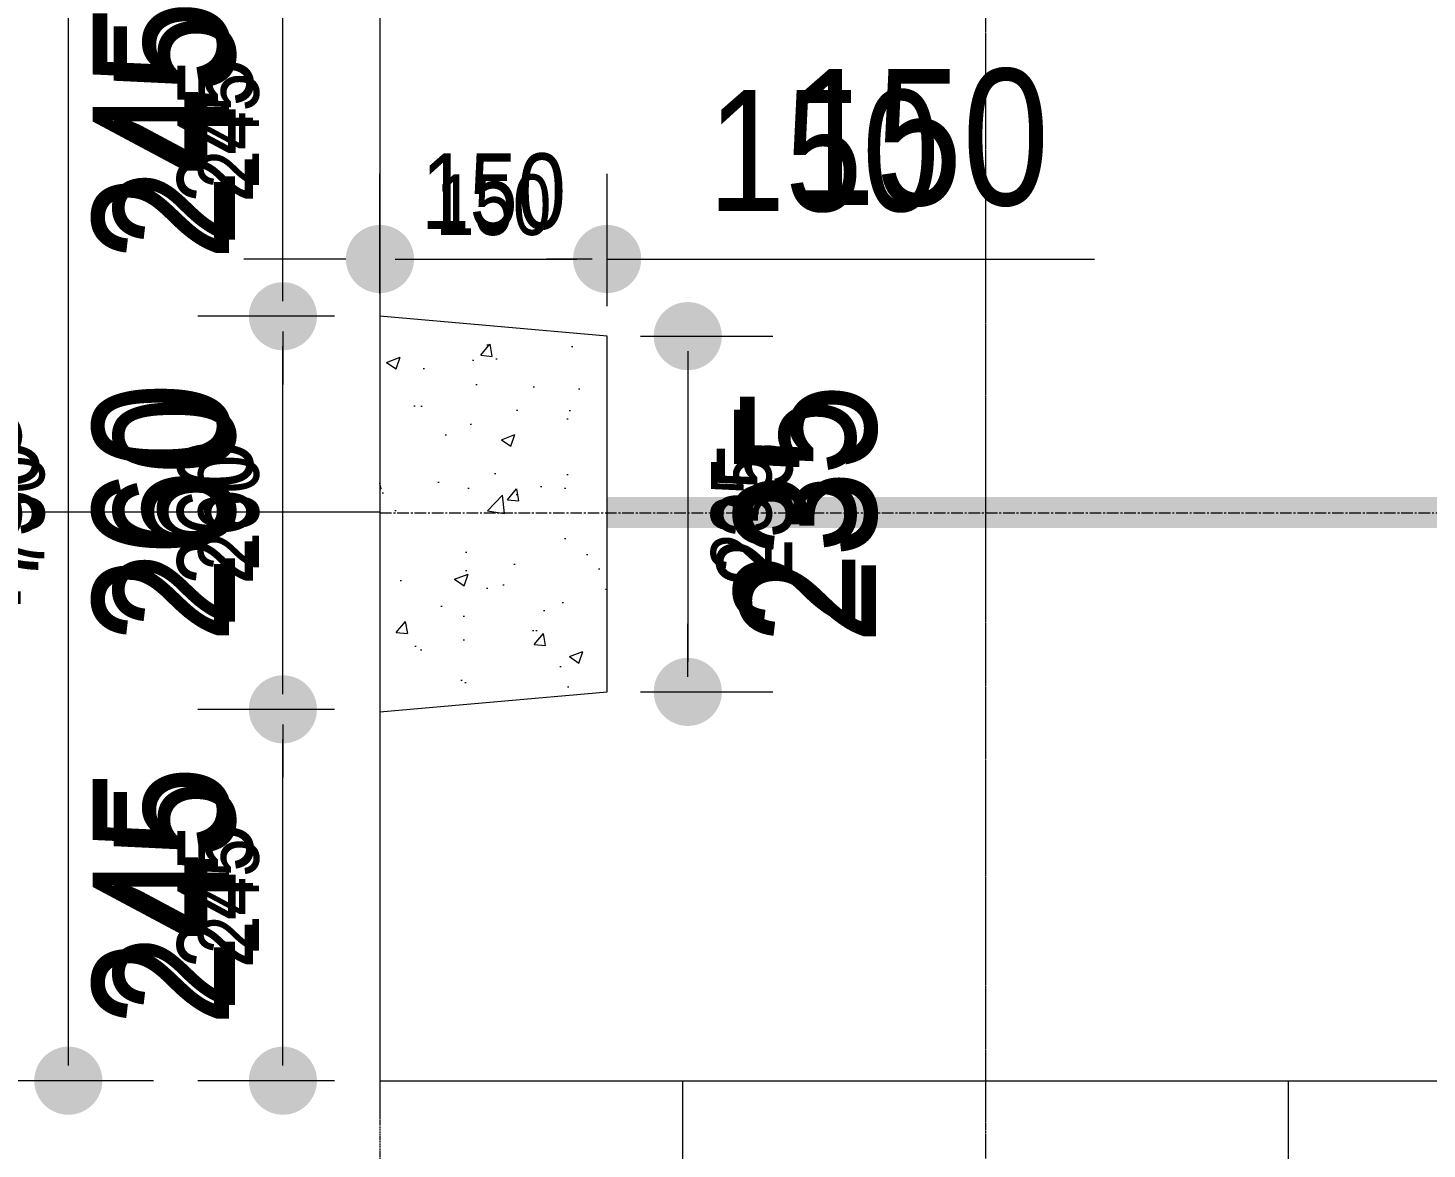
# Model space of a CAD drawing. Header units: millimetres. Extents: x -899 to 143471, y -7850 to 3872.
# Drawn here: x 41975 to 42898, y -5596 to -4855 of the extents above; entities that cross this region are included whole.
import ezdxf

# ---------------------------------------------------------------- set-up
doc = ezdxf.new("R2010")
doc.units = ezdxf.units.MM
doc.header["$PDMODE"] = 3
for name, pattern in [('CENTER', [2, 1.25, -0.25, 0.25, -0.25]), ('CENTER2', [28.575, 19.05, -3.175, 3.175, -3.175]), ('DASHED2', [0.375, 0.25, -0.125])]:
    doc.linetypes.add(name, pattern=pattern)
for name, color, linetype, lineweight in [('Cable', 1, 'Continuous', 35), ('Center Line', 3, 'CENTER2', 9), ('Concrete inside', 124, 'Continuous', 13), ('Concrete Out', 4, 'Continuous', 20), ('Dimension', 3, 'Continuous', 9), ('Dimension @ 20', 3, 'Continuous', 9), ('Dimension @ 25', 3, 'Continuous', 9), ('Dimension @ 40', 3, 'Continuous', 9), ('Dimension @ 45', 3, 'Continuous', 9), ('Hatch', 252, 'Continuous', 9), ('PSC Legend', 7, 'Continuous', 5), ('Section Mark', 7, 'Continuous', 13)]:
    doc.layers.add(name, color=color, linetype=linetype, lineweight=lineweight)
doc.styles.add('SWIS_R_N', font='swissc.ttf', dxfattribs={"height": 2})
doc.dimstyles.new('Dot_Anno', dxfattribs={"dimtxt": 2, "dimasz": 1, "dimexe": 1.25, "dimexo": 0.75, "dimgap": 0.75, "dimtad": 2, "dimdec": 0, "dimzin": 0, "dimdsep": 46, "dimtxsty": 'SWIS_R_N', "dimblk": 'DOT', "dimcen": 0.5, "dimadec": 0, "dimazin": 0, "dimtfac": 1, "dimtdec": 0, "dimtofl": 0, "dimtmove": 0, "dimatfit": 3, "dimfxl": 1.25, "dimfxlon": 1, "dimtolj": 1, "dimtzin": 0, "dimarcsym": 0})

# ---------------------------------------------------------------- blocks, each defined once
blk = doc.blocks.new('_Dot')
at = {"color": 0, "linetype": 'ByBlock', "lineweight": -2}
blk.add_line((-0.5, 0), (-1, 0), dxfattribs=at)
at = {"color": 0, "linetype": 'ByBlock', "const_width": 0.5}
blk.add_lwpolyline([(-0.25, 0, 1), (0.25, 0, 1)], format="xyb", close=True, dxfattribs=at)
blk = doc.blocks.new('*D815')
at = {"layer": 'Defpoints', "color": 0, "transparency": 16777216}
for p in [(42142.9, -5305.4), (42207.02, -5305.4), (42207.02, -5550.68)]:
    blk.add_point(p, dxfattribs=at)
at = {"layer": 'Dimension', "color": 0, "lineweight": -2, "transparency": 16777216}
for p, q in [((42177.02, -5305.4), (42092.9, -5305.4)), ((42142.9, -5510.68), (42142.9, -5345.4)), ((42177.02, -5550.68), (42092.9, -5550.68))]:
    blk.add_line(p, q, dxfattribs=at)
at = {"layer": 'Dimension', "color": 0, "lineweight": -2, "transparency": 16777216, "xscale": 40, "yscale": 40, "zscale": 40}
for p, rotation in [((42142.9, -5305.4), 90), ((42142.9, -5550.68), 270)]:
    blk.add_blockref('_Dot', p, dxfattribs=dict(at, rotation=rotation))
at = {"layer": 'Dimension', "color": 0, "transparency": 16777216, "insert": (42071.78, -5428.83), "char_height": 80, "attachment_point": 5, "rotation": 90, "style": 'SWIS_R_N'}
blk.add_mtext('\\A1;245', dxfattribs=at)
blk = doc.blocks.new('*D816')
at = {"layer": 'Defpoints', "color": 0, "transparency": 16777216}
for p in [(42142.9, -5305.4), (42207.02, -5305.4), (42207.02, -5550.68)]:
    blk.add_point(p, dxfattribs=at)
at = {"layer": 'Dimension', "color": 0, "lineweight": -2, "transparency": 16777216}
for p, q in [((42174.15, -5305.4), (42111.65, -5305.4)), ((42142.9, -5525.68), (42142.9, -5330.4)), ((42174.15, -5550.68), (42111.65, -5550.68))]:
    blk.add_line(p, q, dxfattribs=at)
at = {"layer": 'Dimension', "color": 0, "lineweight": -2, "transparency": 16777216, "xscale": 25, "yscale": 25, "zscale": 25}
for p, rotation in [((42142.9, -5305.4), 90), ((42142.9, -5550.68), 270)]:
    blk.add_blockref('_Dot', p, dxfattribs=dict(at, rotation=rotation))
at = {"layer": 'Dimension', "color": 0, "transparency": 16777216, "insert": (42098.45, -5428.83), "char_height": 50, "attachment_point": 5, "rotation": 90, "style": 'SWIS_R_N'}
blk.add_mtext('\\A1;245', dxfattribs=at)
blk = doc.blocks.new('*D817')
at = {"layer": 'Defpoints', "color": 0, "transparency": 16777216}
for p in [(42142.9, -5305.4), (42207.02, -5305.4), (42207.02, -5550.68)]:
    blk.add_point(p, dxfattribs=at)
at = {"layer": 'Dimension', "color": 0, "lineweight": -2, "transparency": 16777216}
for p, q in [((42167.9, -5305.4), (42117.9, -5305.4)), ((42142.9, -5530.68), (42142.9, -5325.4)), ((42167.9, -5550.68), (42117.9, -5550.68))]:
    blk.add_line(p, q, dxfattribs=at)
at = {"layer": 'Dimension', "color": 0, "lineweight": -2, "transparency": 16777216, "xscale": 20, "yscale": 20, "zscale": 20}
for p, rotation in [((42142.9, -5305.4), 90), ((42142.9, -5550.68), 270)]:
    blk.add_blockref('_Dot', p, dxfattribs=dict(at, rotation=rotation))
at = {"layer": 'Dimension', "color": 0, "transparency": 16777216, "insert": (42107.34, -5428.83), "char_height": 40, "attachment_point": 5, "rotation": 90, "style": 'SWIS_R_N'}
blk.add_mtext('\\A1;245', dxfattribs=at)
blk = doc.blocks.new('*D818')
at = {"layer": 'Defpoints', "color": 0, "transparency": 16777216}
for p in [(42142.9, -5305.4), (42207.02, -5305.4), (42207.02, -5550.68)]:
    blk.add_point(p, dxfattribs=at)
at = {"layer": 'Dimension', "color": 0, "lineweight": -2, "transparency": 16777216}
for p, q in [((42173.27, -5305.4), (42086.65, -5305.4)), ((42142.9, -5505.68), (42142.9, -5350.4)), ((42173.27, -5550.68), (42086.65, -5550.68))]:
    blk.add_line(p, q, dxfattribs=at)
at = {"layer": 'Dimension', "color": 0, "lineweight": -2, "transparency": 16777216, "xscale": 45, "yscale": 45, "zscale": 45}
for p, rotation in [((42142.9, -5305.4), 90), ((42142.9, -5550.68), 270)]:
    blk.add_blockref('_Dot', p, dxfattribs=dict(at, rotation=rotation))
at = {"layer": 'Dimension', "color": 0, "transparency": 16777216, "insert": (42062.89, -5428.83), "char_height": 90, "attachment_point": 5, "rotation": 90, "style": 'SWIS_R_N'}
blk.add_mtext('\\A1;245', dxfattribs=at)
blk = doc.blocks.new('*D820')
at = {"layer": 'Defpoints', "color": 0, "transparency": 16777216}
for p in [(42142.9, -5045.73), (42207.02, -5045.73), (42207.02, -5305.4)]:
    blk.add_point(p, dxfattribs=at)
at = {"layer": 'Dimension', "color": 0, "lineweight": -2, "transparency": 16777216}
for p, q in [((42177.02, -5045.73), (42092.9, -5045.73)), ((42142.9, -5265.4), (42142.9, -5085.73)), ((42177.02, -5305.4), (42092.9, -5305.4))]:
    blk.add_line(p, q, dxfattribs=at)
at = {"layer": 'Dimension', "color": 0, "lineweight": -2, "transparency": 16777216, "xscale": 40, "yscale": 40, "zscale": 40}
for p, rotation in [((42142.9, -5045.73), 90), ((42142.9, -5305.4), 270)]:
    blk.add_blockref('_Dot', p, dxfattribs=dict(at, rotation=rotation))
at = {"layer": 'Dimension', "color": 0, "transparency": 16777216, "insert": (42071.78, -5175.57), "char_height": 80, "attachment_point": 5, "rotation": 90, "style": 'SWIS_R_N'}
blk.add_mtext('\\A1;260', dxfattribs=at)
blk = doc.blocks.new('*D821')
at = {"layer": 'Defpoints', "color": 0, "transparency": 16777216}
for p in [(42142.9, -5045.73), (42207.02, -5045.73), (42207.02, -5305.4)]:
    blk.add_point(p, dxfattribs=at)
at = {"layer": 'Dimension', "color": 0, "lineweight": -2, "transparency": 16777216}
for p, q in [((42174.15, -5045.73), (42111.65, -5045.73)), ((42142.9, -5280.4), (42142.9, -5070.73)), ((42174.15, -5305.4), (42111.65, -5305.4))]:
    blk.add_line(p, q, dxfattribs=at)
at = {"layer": 'Dimension', "color": 0, "lineweight": -2, "transparency": 16777216, "xscale": 25, "yscale": 25, "zscale": 25}
for p, rotation in [((42142.9, -5045.73), 90), ((42142.9, -5305.4), 270)]:
    blk.add_blockref('_Dot', p, dxfattribs=dict(at, rotation=rotation))
at = {"layer": 'Dimension', "color": 0, "transparency": 16777216, "insert": (42098.45, -5175.57), "char_height": 50, "attachment_point": 5, "rotation": 90, "style": 'SWIS_R_N'}
blk.add_mtext('\\A1;260', dxfattribs=at)
blk = doc.blocks.new('*D822')
at = {"layer": 'Defpoints', "color": 0, "transparency": 16777216}
for p in [(42142.9, -5045.73), (42207.02, -5045.73), (42207.02, -5305.4)]:
    blk.add_point(p, dxfattribs=at)
at = {"layer": 'Dimension', "color": 0, "lineweight": -2, "transparency": 16777216}
for p, q in [((42167.9, -5045.73), (42117.9, -5045.73)), ((42142.9, -5285.4), (42142.9, -5065.73)), ((42167.9, -5305.4), (42117.9, -5305.4))]:
    blk.add_line(p, q, dxfattribs=at)
at = {"layer": 'Dimension', "color": 0, "lineweight": -2, "transparency": 16777216, "xscale": 20, "yscale": 20, "zscale": 20}
for p, rotation in [((42142.9, -5045.73), 90), ((42142.9, -5305.4), 270)]:
    blk.add_blockref('_Dot', p, dxfattribs=dict(at, rotation=rotation))
at = {"layer": 'Dimension', "color": 0, "transparency": 16777216, "insert": (42107.34, -5175.57), "char_height": 40, "attachment_point": 5, "rotation": 90, "style": 'SWIS_R_N'}
blk.add_mtext('\\A1;260', dxfattribs=at)
blk = doc.blocks.new('*D823')
at = {"layer": 'Defpoints', "color": 0, "transparency": 16777216}
for p in [(42142.9, -5045.73), (42207.02, -5045.73), (42207.02, -5305.4)]:
    blk.add_point(p, dxfattribs=at)
at = {"layer": 'Dimension', "color": 0, "lineweight": -2, "transparency": 16777216}
for p, q in [((42173.27, -5045.73), (42086.65, -5045.73)), ((42142.9, -5260.4), (42142.9, -5090.73)), ((42173.27, -5305.4), (42086.65, -5305.4))]:
    blk.add_line(p, q, dxfattribs=at)
at = {"layer": 'Dimension', "color": 0, "lineweight": -2, "transparency": 16777216, "xscale": 45, "yscale": 45, "zscale": 45}
for p, rotation in [((42142.9, -5045.73), 90), ((42142.9, -5305.4), 270)]:
    blk.add_blockref('_Dot', p, dxfattribs=dict(at, rotation=rotation))
at = {"layer": 'Dimension', "color": 0, "transparency": 16777216, "insert": (42062.89, -5175.57), "char_height": 90, "attachment_point": 5, "rotation": 90, "style": 'SWIS_R_N'}
blk.add_mtext('\\A1;260', dxfattribs=at)
blk = doc.blocks.new('*D825')
at = {"layer": 'Defpoints', "color": 0, "transparency": 16777216}
for p in [(42142.9, -4800.68), (42207.02, -4800.68), (42207.02, -5045.73)]:
    blk.add_point(p, dxfattribs=at)
at = {"layer": 'Dimension', "color": 0, "lineweight": -2, "transparency": 16777216}
for p, q in [((42177.02, -4800.68), (42092.9, -4800.68)), ((42142.9, -5005.73), (42142.9, -4840.68)), ((42177.02, -5045.73), (42092.9, -5045.73))]:
    blk.add_line(p, q, dxfattribs=at)
at = {"layer": 'Dimension', "color": 0, "lineweight": -2, "transparency": 16777216, "xscale": 40, "yscale": 40, "zscale": 40}
for p, rotation in [((42142.9, -4800.68), 90), ((42142.9, -5045.73), 270)]:
    blk.add_blockref('_Dot', p, dxfattribs=dict(at, rotation=rotation))
at = {"layer": 'Dimension', "color": 0, "transparency": 16777216, "insert": (42071.78, -4923.21), "char_height": 80, "attachment_point": 5, "rotation": 90, "style": 'SWIS_R_N'}
blk.add_mtext('\\A1;245', dxfattribs=at)
blk = doc.blocks.new('*D826')
at = {"layer": 'Defpoints', "color": 0, "transparency": 16777216}
for p in [(42142.9, -4800.68), (42207.02, -4800.68), (42207.02, -5045.73)]:
    blk.add_point(p, dxfattribs=at)
at = {"layer": 'Dimension', "color": 0, "lineweight": -2, "transparency": 16777216}
for p, q in [((42174.15, -4800.68), (42111.65, -4800.68)), ((42142.9, -5020.73), (42142.9, -4825.68)), ((42174.15, -5045.73), (42111.65, -5045.73))]:
    blk.add_line(p, q, dxfattribs=at)
at = {"layer": 'Dimension', "color": 0, "lineweight": -2, "transparency": 16777216, "xscale": 25, "yscale": 25, "zscale": 25}
for p, rotation in [((42142.9, -4800.68), 90), ((42142.9, -5045.73), 270)]:
    blk.add_blockref('_Dot', p, dxfattribs=dict(at, rotation=rotation))
at = {"layer": 'Dimension', "color": 0, "transparency": 16777216, "insert": (42098.45, -4923.21), "char_height": 50, "attachment_point": 5, "rotation": 90, "style": 'SWIS_R_N'}
blk.add_mtext('\\A1;245', dxfattribs=at)
blk = doc.blocks.new('*D827')
at = {"layer": 'Defpoints', "color": 0, "transparency": 16777216}
for p in [(42142.9, -4800.68), (42207.02, -4800.68), (42207.02, -5045.73)]:
    blk.add_point(p, dxfattribs=at)
at = {"layer": 'Dimension', "color": 0, "lineweight": -2, "transparency": 16777216}
for p, q in [((42167.9, -4800.68), (42117.9, -4800.68)), ((42142.9, -5025.73), (42142.9, -4820.68)), ((42167.9, -5045.73), (42117.9, -5045.73))]:
    blk.add_line(p, q, dxfattribs=at)
at = {"layer": 'Dimension', "color": 0, "lineweight": -2, "transparency": 16777216, "xscale": 20, "yscale": 20, "zscale": 20}
for p, rotation in [((42142.9, -4800.68), 90), ((42142.9, -5045.73), 270)]:
    blk.add_blockref('_Dot', p, dxfattribs=dict(at, rotation=rotation))
at = {"layer": 'Dimension', "color": 0, "transparency": 16777216, "insert": (42107.34, -4923.21), "char_height": 40, "attachment_point": 5, "rotation": 90, "style": 'SWIS_R_N'}
blk.add_mtext('\\A1;245', dxfattribs=at)
blk = doc.blocks.new('*D828')
at = {"layer": 'Defpoints', "color": 0, "transparency": 16777216}
for p in [(42142.9, -4800.68), (42207.02, -4800.68), (42207.02, -5045.73)]:
    blk.add_point(p, dxfattribs=at)
at = {"layer": 'Dimension', "color": 0, "lineweight": -2, "transparency": 16777216}
for p, q in [((42173.27, -4800.68), (42086.65, -4800.68)), ((42142.9, -5000.73), (42142.9, -4845.68)), ((42173.27, -5045.73), (42086.65, -5045.73))]:
    blk.add_line(p, q, dxfattribs=at)
at = {"layer": 'Dimension', "color": 0, "lineweight": -2, "transparency": 16777216, "xscale": 45, "yscale": 45, "zscale": 45}
for p, rotation in [((42142.9, -4800.68), 90), ((42142.9, -5045.73), 270)]:
    blk.add_blockref('_Dot', p, dxfattribs=dict(at, rotation=rotation))
at = {"layer": 'Dimension', "color": 0, "transparency": 16777216, "insert": (42062.89, -4923.21), "char_height": 90, "attachment_point": 5, "rotation": 90, "style": 'SWIS_R_N'}
blk.add_mtext('\\A1;245', dxfattribs=at)
blk = doc.blocks.new('*D830')
at = {"layer": 'Defpoints', "color": 0, "transparency": 16777216}
for p in [(42001.23, -4800.68), (42207.02, -4800.68), (42207.02, -5550.68)]:
    blk.add_point(p, dxfattribs=at)
at = {"layer": 'Dimension', "color": 0, "lineweight": -2, "transparency": 16777216}
for p, q in [((42051.23, -4800.68), (41951.23, -4800.68)), ((42001.23, -5510.68), (42001.23, -4840.68)), ((42051.23, -5550.68), (41951.23, -5550.68))]:
    blk.add_line(p, q, dxfattribs=at)
at = {"layer": 'Dimension', "color": 0, "lineweight": -2, "transparency": 16777216, "xscale": 40, "yscale": 40, "zscale": 40}
for p, rotation in [((42001.23, -4800.68), 90), ((42001.23, -5550.68), 270)]:
    blk.add_blockref('_Dot', p, dxfattribs=dict(at, rotation=rotation))
at = {"layer": 'Dimension', "color": 0, "transparency": 16777216, "insert": (41930.22, -5175.68), "char_height": 80, "attachment_point": 5, "rotation": 90, "style": 'SWIS_R_N'}
blk.add_mtext('\\A1;750', dxfattribs=at)
blk = doc.blocks.new('*D831')
at = {"layer": 'Defpoints', "color": 0, "transparency": 16777216}
for p in [(42001.23, -4800.68), (42207.02, -4800.68), (42207.02, -5550.68)]:
    blk.add_point(p, dxfattribs=at)
at = {"layer": 'Dimension', "color": 0, "lineweight": -2, "transparency": 16777216}
for p, q in [((42032.48, -4800.68), (41969.98, -4800.68)), ((42001.23, -5525.68), (42001.23, -4825.68)), ((42032.48, -5550.68), (41969.98, -5550.68))]:
    blk.add_line(p, q, dxfattribs=at)
at = {"layer": 'Dimension', "color": 0, "lineweight": -2, "transparency": 16777216, "xscale": 25, "yscale": 25, "zscale": 25}
for p, rotation in [((42001.23, -4800.68), 90), ((42001.23, -5550.68), 270)]:
    blk.add_blockref('_Dot', p, dxfattribs=dict(at, rotation=rotation))
at = {"layer": 'Dimension', "color": 0, "transparency": 16777216, "insert": (41956.85, -5175.68), "char_height": 50, "attachment_point": 5, "rotation": 90, "style": 'SWIS_R_N'}
blk.add_mtext('\\A1;750', dxfattribs=at)
blk = doc.blocks.new('*D832')
at = {"layer": 'Defpoints', "color": 0, "transparency": 16777216}
for p in [(42001.23, -4800.68), (42207.02, -4800.68), (42207.02, -5550.68)]:
    blk.add_point(p, dxfattribs=at)
at = {"layer": 'Dimension', "color": 0, "lineweight": -2, "transparency": 16777216}
for p, q in [((42026.23, -4800.68), (41976.23, -4800.68)), ((42001.23, -5530.68), (42001.23, -4820.68)), ((42026.23, -5550.68), (41976.23, -5550.68))]:
    blk.add_line(p, q, dxfattribs=at)
at = {"layer": 'Dimension', "color": 0, "lineweight": -2, "transparency": 16777216, "xscale": 20, "yscale": 20, "zscale": 20}
for p, rotation in [((42001.23, -4800.68), 90), ((42001.23, -5550.68), 270)]:
    blk.add_blockref('_Dot', p, dxfattribs=dict(at, rotation=rotation))
at = {"layer": 'Dimension', "color": 0, "transparency": 16777216, "insert": (41965.72, -5175.68), "char_height": 40, "attachment_point": 5, "rotation": 90, "style": 'SWIS_R_N'}
blk.add_mtext('\\A1;750', dxfattribs=at)
blk = doc.blocks.new('*D833')
at = {"layer": 'Defpoints', "color": 0, "transparency": 16777216}
for p in [(42001.23, -4800.68), (42207.02, -4800.68), (42207.02, -5550.68)]:
    blk.add_point(p, dxfattribs=at)
at = {"layer": 'Dimension', "color": 0, "lineweight": -2, "transparency": 16777216}
for p, q in [((42057.48, -4800.68), (41944.98, -4800.68)), ((42001.23, -5505.68), (42001.23, -4845.68)), ((42057.48, -5550.68), (41944.98, -5550.68))]:
    blk.add_line(p, q, dxfattribs=at)
at = {"layer": 'Dimension', "color": 0, "lineweight": -2, "transparency": 16777216, "xscale": 45, "yscale": 45, "zscale": 45}
for p, rotation in [((42001.23, -4800.68), 90), ((42001.23, -5550.68), 270)]:
    blk.add_blockref('_Dot', p, dxfattribs=dict(at, rotation=rotation))
at = {"layer": 'Dimension', "color": 0, "transparency": 16777216, "insert": (41921.34, -5175.68), "char_height": 90, "attachment_point": 5, "rotation": 90, "style": 'SWIS_R_N'}
blk.add_mtext('\\A1;750', dxfattribs=at)
blk = doc.blocks.new('*D835')
at = {"layer": 'Defpoints', "color": 0, "transparency": 16777216}
for p in [(42357.02, -5058.86), (42357.02, -5293.86), (42410.28, -5293.86)]:
    blk.add_point(p, dxfattribs=at)
at = {"layer": 'Dimension', "color": 0, "lineweight": -2, "transparency": 16777216}
for p, q in [((42387.02, -5058.86), (42460.28, -5058.86)), ((42410.28, -5098.86), (42410.28, -5253.86)), ((42387.02, -5293.86), (42460.28, -5293.86))]:
    blk.add_line(p, q, dxfattribs=at)
at = {"layer": 'Dimension', "color": 0, "lineweight": -2, "transparency": 16777216, "xscale": 40, "yscale": 40, "zscale": 40}
for p, rotation in [((42410.28, -5058.86), 90), ((42410.28, -5293.86), 270)]:
    blk.add_blockref('_Dot', p, dxfattribs=dict(at, rotation=rotation))
at = {"layer": 'Dimension', "color": 0, "transparency": 16777216, "insert": (42481.4, -5176.36), "char_height": 80, "attachment_point": 5, "rotation": 90, "style": 'SWIS_R_N'}
blk.add_mtext('\\A1;235', dxfattribs=at)
blk = doc.blocks.new('*D836')
at = {"layer": 'Defpoints', "color": 0, "transparency": 16777216}
for p in [(42357.02, -5058.86), (42357.02, -5293.86), (42410.28, -5293.86)]:
    blk.add_point(p, dxfattribs=at)
at = {"layer": 'Dimension', "color": 0, "lineweight": -2, "transparency": 16777216}
for p, q in [((42379.03, -5058.86), (42441.53, -5058.86)), ((42410.28, -5083.86), (42410.28, -5268.86)), ((42379.03, -5293.86), (42441.53, -5293.86))]:
    blk.add_line(p, q, dxfattribs=at)
at = {"layer": 'Dimension', "color": 0, "lineweight": -2, "transparency": 16777216, "xscale": 25, "yscale": 25, "zscale": 25}
for p, rotation in [((42410.28, -5058.86), 90), ((42410.28, -5293.86), 270)]:
    blk.add_blockref('_Dot', p, dxfattribs=dict(at, rotation=rotation))
at = {"layer": 'Dimension', "color": 0, "transparency": 16777216, "insert": (42454.73, -5176.36), "char_height": 50, "attachment_point": 5, "rotation": 90, "style": 'SWIS_R_N'}
blk.add_mtext('\\A1;235', dxfattribs=at)
blk = doc.blocks.new('*D837')
at = {"layer": 'Defpoints', "color": 0, "transparency": 16777216}
for p in [(42357.02, -5058.86), (42357.02, -5293.86), (42410.28, -5293.86)]:
    blk.add_point(p, dxfattribs=at)
at = {"layer": 'Dimension', "color": 0, "lineweight": -2, "transparency": 16777216}
for p, q in [((42385.28, -5058.86), (42435.28, -5058.86)), ((42410.28, -5078.86), (42410.28, -5273.86)), ((42385.28, -5293.86), (42435.28, -5293.86))]:
    blk.add_line(p, q, dxfattribs=at)
at = {"layer": 'Dimension', "color": 0, "lineweight": -2, "transparency": 16777216, "xscale": 20, "yscale": 20, "zscale": 20}
for p, rotation in [((42410.28, -5058.86), 90), ((42410.28, -5293.86), 270)]:
    blk.add_blockref('_Dot', p, dxfattribs=dict(at, rotation=rotation))
at = {"layer": 'Dimension', "color": 0, "transparency": 16777216, "insert": (42445.84, -5176.36), "char_height": 40, "attachment_point": 5, "rotation": 90, "style": 'SWIS_R_N'}
blk.add_mtext('\\A1;235', dxfattribs=at)
blk = doc.blocks.new('*D838')
at = {"layer": 'Defpoints', "color": 0, "transparency": 16777216}
for p in [(42357.02, -5058.86), (42357.02, -5293.86), (42410.28, -5293.86)]:
    blk.add_point(p, dxfattribs=at)
at = {"layer": 'Dimension', "color": 0, "lineweight": -2, "transparency": 16777216}
for p, q in [((42390.77, -5058.86), (42466.53, -5058.86)), ((42410.28, -5103.86), (42410.28, -5248.86)), ((42390.77, -5293.86), (42466.53, -5293.86))]:
    blk.add_line(p, q, dxfattribs=at)
at = {"layer": 'Dimension', "color": 0, "lineweight": -2, "transparency": 16777216, "xscale": 45, "yscale": 45, "zscale": 45}
for p, rotation in [((42410.28, -5058.86), 90), ((42410.28, -5293.86), 270)]:
    blk.add_blockref('_Dot', p, dxfattribs=dict(at, rotation=rotation))
at = {"layer": 'Dimension', "color": 0, "transparency": 16777216, "insert": (42490.29, -5176.36), "char_height": 90, "attachment_point": 5, "rotation": 90, "style": 'SWIS_R_N'}
blk.add_mtext('\\A1;235', dxfattribs=at)
blk = doc.blocks.new('*D914')
at = {"layer": 'Defpoints', "color": 0, "transparency": 16777216}
for p in [(42357.02, -5007.92), (42207.02, -5045.73), (42357.02, -5058.86)]:
    blk.add_point(p, dxfattribs=at)
at = {"layer": 'Dimension', "color": 0, "lineweight": -2, "transparency": 16777216}
for p, q in [((42207.02, -5030.73), (42207.02, -4982.92)), ((42357.02, -5032.92), (42357.02, -4982.92)), ((42227.02, -5007.92), (42337.02, -5007.92))]:
    blk.add_line(p, q, dxfattribs=at)
at = {"layer": 'Dimension', "color": 0, "lineweight": -2, "transparency": 16777216, "xscale": 20, "yscale": 20, "zscale": 20, "rotation": 180}
blk.add_blockref('_Dot', (42207.02, -5007.92), dxfattribs=at)
at = {"layer": 'Dimension', "color": 0, "lineweight": -2, "transparency": 16777216, "xscale": 20, "yscale": 20, "zscale": 20}
blk.add_blockref('_Dot', (42357.02, -5007.92), dxfattribs=at)
at = {"layer": 'Dimension', "color": 0, "transparency": 16777216, "insert": (42282.02, -4972.38), "char_height": 40, "attachment_point": 5, "style": 'SWIS_R_N'}
blk.add_mtext('\\A1;150', dxfattribs=at)
blk = doc.blocks.new('*D915')
at = {"layer": 'Defpoints', "color": 0, "transparency": 16777216}
for p in [(42357.02, -5007.92), (42207.02, -5045.73), (42357.02, -5058.86)]:
    blk.add_point(p, dxfattribs=at)
at = {"layer": 'Dimension', "color": 0, "lineweight": -2, "transparency": 16777216}
for p, q in [((42207.02, -5015.73), (42207.02, -4957.92)), ((42357.02, -5028.86), (42357.02, -4957.92)), ((42247.02, -5007.92), (42317.02, -5007.92)), ((42357.02, -5007.92), (42603.1, -5007.92))]:
    blk.add_line(p, q, dxfattribs=at)
at = {"layer": 'Dimension', "color": 0, "lineweight": -2, "transparency": 16777216, "xscale": 40, "yscale": 40, "zscale": 40, "rotation": 180}
blk.add_blockref('_Dot', (42207.02, -5007.92), dxfattribs=at)
at = {"layer": 'Dimension', "color": 0, "lineweight": -2, "transparency": 16777216, "xscale": 40, "yscale": 40, "zscale": 40}
blk.add_blockref('_Dot', (42357.02, -5007.92), dxfattribs=at)
at = {"layer": 'Dimension', "color": 0, "transparency": 16777216, "insert": (42500.06, -4936.85), "char_height": 80, "attachment_point": 5, "style": 'SWIS_R_N'}
blk.add_mtext('\\A1;150', dxfattribs=at)
blk = doc.blocks.new('*D916')
at = {"layer": 'Defpoints', "color": 0, "transparency": 16777216}
for p in [(42357.02, -5007.92), (42207.02, -5045.73), (42357.02, -5058.86)]:
    blk.add_point(p, dxfattribs=at)
at = {"layer": 'Dimension', "color": 0, "lineweight": -2, "transparency": 16777216}
for p, q in [((42207.02, -5026.98), (42207.02, -4976.67)), ((42357.02, -5039.17), (42357.02, -4976.67)), ((42232.02, -5007.92), (42332.02, -5007.92))]:
    blk.add_line(p, q, dxfattribs=at)
at = {"layer": 'Dimension', "color": 0, "lineweight": -2, "transparency": 16777216, "xscale": 25, "yscale": 25, "zscale": 25, "rotation": 180}
blk.add_blockref('_Dot', (42207.02, -5007.92), dxfattribs=at)
at = {"layer": 'Dimension', "color": 0, "lineweight": -2, "transparency": 16777216, "xscale": 25, "yscale": 25, "zscale": 25}
blk.add_blockref('_Dot', (42357.02, -5007.92), dxfattribs=at)
at = {"layer": 'Dimension', "color": 0, "transparency": 16777216, "insert": (42282.02, -4963.5), "char_height": 50, "attachment_point": 5, "style": 'SWIS_R_N'}
blk.add_mtext('\\A1;150', dxfattribs=at)
blk = doc.blocks.new('*D917')
at = {"layer": 'Defpoints', "color": 0, "transparency": 16777216}
for p in [(42357.02, -5007.92), (42207.02, -5045.73), (42357.02, -5058.86)]:
    blk.add_point(p, dxfattribs=at)
at = {"layer": 'Dimension', "color": 0, "lineweight": -2, "transparency": 16777216}
for p, q in [((42207.02, -5011.98), (42207.02, -4951.67)), ((42357.02, -5025.11), (42357.02, -4951.67)), ((42162.02, -5007.92), (42117.02, -5007.92)), ((42402.02, -5007.92), (42678.86, -5007.92))]:
    blk.add_line(p, q, dxfattribs=at)
at = {"layer": 'Dimension', "color": 0, "lineweight": -2, "transparency": 16777216, "xscale": 45, "yscale": 45, "zscale": 45}
blk.add_blockref('_Dot', (42207.02, -5007.92), dxfattribs=at)
at = {"layer": 'Dimension', "color": 0, "lineweight": -2, "transparency": 16777216, "xscale": 45, "yscale": 45, "zscale": 45, "rotation": 180}
blk.add_blockref('_Dot', (42357.02, -5007.92), dxfattribs=at)
at = {"layer": 'Dimension', "color": 0, "transparency": 16777216, "insert": (42562.94, -4927.97), "char_height": 90, "attachment_point": 5, "style": 'SWIS_R_N'}
blk.add_mtext('\\A1;150', dxfattribs=at)
blk = doc.blocks.new('*U1058')
at = {"layer": 'Dimension @ 20'}
dim = blk.add_linear_dim(base=(42142.9, -5305.4), p1=(42207.02, -5550.68), p2=(42207.02, -5305.4), angle=90, dimstyle='Dot_Anno', override={"dimscale": 20, "dimtix": 0, "dimtofl": 0, "dimtmove": 0, "dimatfit": 3}, dxfattribs=at)
dim.commit()
dim.dimension.update_dxf_attribs({"geometry": '*D817', "text_midpoint": (42142.9, -5428.83), "dimtype": 128})
at = {"layer": 'Dimension @ 25'}
dim = blk.add_linear_dim(base=(42142.9, -5305.4), p1=(42207.02, -5550.68), p2=(42207.02, -5305.4), angle=90, dimstyle='Dot_Anno', override={"dimscale": 25, "dimtix": 0, "dimtofl": 0, "dimtmove": 0, "dimatfit": 3}, dxfattribs=at)
dim.commit()
dim.dimension.update_dxf_attribs({"geometry": '*D816', "text_midpoint": (42142.9, -5428.83), "dimtype": 128})
at = {"layer": 'Dimension @ 40'}
dim = blk.add_linear_dim(base=(42142.9, -5305.4), p1=(42207.02, -5550.68), p2=(42207.02, -5305.4), angle=90, dimstyle='Dot_Anno', override={"dimscale": 40, "dimtix": 0, "dimtofl": 0, "dimtmove": 0, "dimatfit": 3}, dxfattribs=at)
dim.commit()
dim.dimension.update_dxf_attribs({"geometry": '*D815', "text_midpoint": (42142.9, -5428.83), "dimtype": 128})
at = {"layer": 'Dimension @ 45'}
dim = blk.add_linear_dim(base=(42142.9, -5305.4), p1=(42207.02, -5550.68), p2=(42207.02, -5305.4), angle=90, dimstyle='Dot_Anno', override={"dimscale": 45, "dimtix": 0, "dimtofl": 0, "dimtmove": 0, "dimatfit": 3}, dxfattribs=at)
dim.commit()
dim.dimension.update_dxf_attribs({"geometry": '*D818', "text_midpoint": (42142.9, -5428.83), "dimtype": 128})
blk = doc.blocks.new('*U1059')
at = {"layer": 'Dimension @ 20'}
dim = blk.add_linear_dim(base=(42142.9, -5045.73), p1=(42207.02, -5305.4), p2=(42207.02, -5045.73), angle=90, dimstyle='Dot_Anno', override={"dimscale": 20, "dimtix": 0, "dimtofl": 0, "dimtmove": 1, "dimatfit": 3}, dxfattribs=at)
dim.commit()
dim.dimension.update_dxf_attribs({"geometry": '*D822', "text_midpoint": (42107.34, -5175.57)})
at = {"layer": 'Dimension @ 25'}
dim = blk.add_linear_dim(base=(42142.9, -5045.73), p1=(42207.02, -5305.4), p2=(42207.02, -5045.73), angle=90, dimstyle='Dot_Anno', override={"dimscale": 25, "dimtix": 0, "dimtofl": 0, "dimtmove": 1, "dimatfit": 3}, dxfattribs=at)
dim.commit()
dim.dimension.update_dxf_attribs({"geometry": '*D821', "text_midpoint": (42098.45, -5175.57)})
at = {"layer": 'Dimension @ 40'}
dim = blk.add_linear_dim(base=(42142.9, -5045.73), p1=(42207.02, -5305.4), p2=(42207.02, -5045.73), angle=90, dimstyle='Dot_Anno', override={"dimscale": 40, "dimtix": 0, "dimtofl": 0, "dimtmove": 1, "dimatfit": 3}, dxfattribs=at)
dim.commit()
dim.dimension.update_dxf_attribs({"geometry": '*D820', "text_midpoint": (42071.78, -5175.57)})
at = {"layer": 'Dimension @ 45'}
dim = blk.add_linear_dim(base=(42142.9, -5045.73), p1=(42207.02, -5305.4), p2=(42207.02, -5045.73), angle=90, dimstyle='Dot_Anno', override={"dimscale": 45, "dimtix": 0, "dimtofl": 0, "dimtmove": 1, "dimatfit": 3}, dxfattribs=at)
dim.commit()
dim.dimension.update_dxf_attribs({"geometry": '*D823', "text_midpoint": (42062.89, -5175.57)})
blk = doc.blocks.new('*U1060')
at = {"layer": 'Dimension @ 20'}
dim = blk.add_linear_dim(base=(42142.9, -4800.68), p1=(42207.02, -5045.73), p2=(42207.02, -4800.68), angle=90, dimstyle='Dot_Anno', override={"dimscale": 20, "dimtix": 0, "dimtofl": 0, "dimtmove": 1, "dimatfit": 3}, dxfattribs=at)
dim.commit()
dim.dimension.update_dxf_attribs({"geometry": '*D827', "text_midpoint": (42142.9, -4923.21), "dimtype": 128})
at = {"layer": 'Dimension @ 25'}
dim = blk.add_linear_dim(base=(42142.9, -4800.68), p1=(42207.02, -5045.73), p2=(42207.02, -4800.68), angle=90, dimstyle='Dot_Anno', override={"dimscale": 25, "dimtix": 0, "dimtofl": 0, "dimtmove": 1, "dimatfit": 3}, dxfattribs=at)
dim.commit()
dim.dimension.update_dxf_attribs({"geometry": '*D826', "text_midpoint": (42142.9, -4923.21), "dimtype": 128})
at = {"layer": 'Dimension @ 40'}
dim = blk.add_linear_dim(base=(42142.9, -4800.68), p1=(42207.02, -5045.73), p2=(42207.02, -4800.68), angle=90, dimstyle='Dot_Anno', override={"dimscale": 40, "dimtix": 0, "dimtofl": 0, "dimtmove": 1, "dimatfit": 3}, dxfattribs=at)
dim.commit()
dim.dimension.update_dxf_attribs({"geometry": '*D825', "text_midpoint": (42142.9, -4923.21), "dimtype": 128})
at = {"layer": 'Dimension @ 45'}
dim = blk.add_linear_dim(base=(42142.9, -4800.68), p1=(42207.02, -5045.73), p2=(42207.02, -4800.68), angle=90, dimstyle='Dot_Anno', override={"dimscale": 45, "dimtix": 0, "dimtofl": 0, "dimtmove": 1, "dimatfit": 3}, dxfattribs=at)
dim.commit()
dim.dimension.update_dxf_attribs({"geometry": '*D828', "text_midpoint": (42142.9, -4923.21), "dimtype": 128})
blk = doc.blocks.new('*U1061')
at = {"layer": 'Dimension @ 20'}
dim = blk.add_linear_dim(base=(42001.23, -4800.68), p1=(42207.02, -5550.68), p2=(42207.02, -4800.68), angle=90, dimstyle='Dot_Anno', override={"dimscale": 20, "dimtix": 0, "dimtofl": 0, "dimtmove": 0, "dimatfit": 3}, dxfattribs=at)
dim.commit()
dim.dimension.update_dxf_attribs({"geometry": '*D832', "text_midpoint": (41965.72, -5175.68)})
at = {"layer": 'Dimension @ 25'}
dim = blk.add_linear_dim(base=(42001.23, -4800.68), p1=(42207.02, -5550.68), p2=(42207.02, -4800.68), angle=90, dimstyle='Dot_Anno', override={"dimscale": 25, "dimtix": 0, "dimtofl": 0, "dimtmove": 0, "dimatfit": 3}, dxfattribs=at)
dim.commit()
dim.dimension.update_dxf_attribs({"geometry": '*D831', "text_midpoint": (41956.85, -5175.68)})
at = {"layer": 'Dimension @ 40'}
dim = blk.add_linear_dim(base=(42001.23, -4800.68), p1=(42207.02, -5550.68), p2=(42207.02, -4800.68), angle=90, dimstyle='Dot_Anno', override={"dimscale": 40, "dimtix": 0, "dimtofl": 0, "dimtmove": 0, "dimatfit": 3}, dxfattribs=at)
dim.commit()
dim.dimension.update_dxf_attribs({"geometry": '*D830', "text_midpoint": (41930.22, -5175.68)})
at = {"layer": 'Dimension @ 45'}
dim = blk.add_linear_dim(base=(42001.23, -4800.68), p1=(42207.02, -5550.68), p2=(42207.02, -4800.68), angle=90, dimstyle='Dot_Anno', override={"dimscale": 45, "dimtix": 0, "dimtofl": 0, "dimtmove": 0, "dimatfit": 3}, dxfattribs=at)
dim.commit()
dim.dimension.update_dxf_attribs({"geometry": '*D833', "text_midpoint": (41921.34, -5175.68)})
blk = doc.blocks.new('*U1062')
at = {"layer": 'Dimension @ 20'}
dim = blk.add_linear_dim(base=(42410.28, -5293.86), p1=(42357.02, -5058.86), p2=(42357.02, -5293.86), angle=90, dimstyle='Dot_Anno', override={"dimscale": 20, "dimtix": 0, "dimtofl": 0, "dimtmove": 0, "dimatfit": 3}, dxfattribs=at)
dim.commit()
dim.dimension.update_dxf_attribs({"geometry": '*D837', "text_midpoint": (42445.84, -5176.36)})
at = {"layer": 'Dimension @ 25'}
dim = blk.add_linear_dim(base=(42410.28, -5293.86), p1=(42357.02, -5058.86), p2=(42357.02, -5293.86), angle=90, dimstyle='Dot_Anno', override={"dimscale": 25, "dimtix": 0, "dimtofl": 0, "dimtmove": 0, "dimatfit": 3}, dxfattribs=at)
dim.commit()
dim.dimension.update_dxf_attribs({"geometry": '*D836', "text_midpoint": (42454.73, -5176.36)})
at = {"layer": 'Dimension @ 40'}
dim = blk.add_linear_dim(base=(42410.28, -5293.86), p1=(42357.02, -5058.86), p2=(42357.02, -5293.86), angle=90, dimstyle='Dot_Anno', override={"dimscale": 40, "dimtix": 0, "dimtofl": 0, "dimtmove": 0, "dimatfit": 3}, dxfattribs=at)
dim.commit()
dim.dimension.update_dxf_attribs({"geometry": '*D835', "text_midpoint": (42481.4, -5176.36)})
at = {"layer": 'Dimension @ 45'}
dim = blk.add_linear_dim(base=(42410.28, -5293.86), p1=(42357.02, -5058.86), p2=(42357.02, -5293.86), angle=90, dimstyle='Dot_Anno', override={"dimscale": 45, "dimtix": 0, "dimtofl": 0, "dimtmove": 0, "dimatfit": 3}, dxfattribs=at)
dim.commit()
dim.dimension.update_dxf_attribs({"geometry": '*D838', "text_midpoint": (42490.29, -5176.36)})
blk = doc.blocks.new('*U1104')
at = {"layer": 'Dimension @ 20'}
dim = blk.add_linear_dim(base=(42357.02, -5007.92), p1=(42207.02, -5045.73), p2=(42357.02, -5058.86), dimstyle='Dot_Anno', override={"dimscale": 20, "dimtix": 0, "dimtofl": 0, "dimtmove": 0, "dimatfit": 3}, dxfattribs=at)
dim.commit()
dim.dimension.update_dxf_attribs({"geometry": '*D914', "text_midpoint": (42282.02, -4972.38)})
at = {"layer": 'Dimension @ 25'}
dim = blk.add_linear_dim(base=(42357.02, -5007.92), p1=(42207.02, -5045.73), p2=(42357.02, -5058.86), dimstyle='Dot_Anno', override={"dimscale": 25, "dimtix": 0, "dimtofl": 0, "dimtmove": 0, "dimatfit": 3}, dxfattribs=at)
dim.commit()
dim.dimension.update_dxf_attribs({"geometry": '*D916', "text_midpoint": (42282.02, -4963.5)})
at = {"layer": 'Dimension @ 40'}
dim = blk.add_linear_dim(base=(42357.02, -5007.92), p1=(42207.02, -5045.73), p2=(42357.02, -5058.86), dimstyle='Dot_Anno', override={"dimscale": 40, "dimtix": 0, "dimtofl": 0, "dimtmove": 0, "dimatfit": 3}, dxfattribs=at)
dim.commit()
dim.dimension.update_dxf_attribs({"geometry": '*D915', "text_midpoint": (42500.06, -4936.85)})
at = {"layer": 'Dimension @ 45'}
dim = blk.add_linear_dim(base=(42357.02, -5007.92), p1=(42207.02, -5045.73), p2=(42357.02, -5058.86), dimstyle='Dot_Anno', override={"dimscale": 45, "dimtix": 0, "dimtofl": 0, "dimtmove": 0, "dimatfit": 3}, dxfattribs=at)
dim.commit()
dim.dimension.update_dxf_attribs({"geometry": '*D917', "text_midpoint": (42562.94, -4927.97)})

msp = doc.modelspace()

# ---------------------------------------------------------------- hatches: boundary and pattern name
at = {"layer": 'Hatch'}
h = msp.add_hatch(dxfattribs=at)
h.set_pattern_fill('AR-CONC', color=256, scale=0.5)
h.set_pattern_definition([(50, (67207.02, 171.934), (91.09233, -7.96954), [9.525, -104.775]), (355, (67207.02, 171.93), (-17.6217, 95.52842), [7.62, -83.8203]), (100.45144, (67214.61, 171.27), (73.47062, 87.55888), [8.095, -89.04512]), (46.1842, (67207.02, 197.33), (135.5395, -21.02116), [14.2875, -157.1625]), (96.63556, (67218.32, 195.58), (118.7021, 123.71306), [12.1425, -133.5678]), (351.18415, (67207.02, 197.33), (118.7021, 123.7131), [11.43, -125.7299]), (21, (67219.72, 190.984), (75.8072, -51.1326), [9.525, -104.775]), (326, (67219.72, 190.98), (30.901, 92.094), [7.62, -83.82]), (71.45144, (67226.04, 186.72), (106.7082, 40.96138), [8.095, -89.04497]), (37.5, (67207.02, 171.934), (1.5443, 42.27752), [0, -82.804, 0, -85.09, 0, -84.1375]), (7.5, (67207.02, 171.934), (33.40983, 50.09029), [0, -48.514, 0, -80.899, 0, -32.0675]), (327.5, (67178.7, 171.934), (67.795298, -2.86437), [0, -31.75, 0, -99.06, 0, -131.445]), (317.5, (67166, 171.934), (74.06459, 12.71325), [0, -41.275, 0, -65.786, 0, -93.345])])
h.paths.add_polyline_path([(42207.02, -5305.62), (42357.02, -5293.86), (42357.02, -5058.86), (42207.02, -5045.73)])

# ---------------------------------------------------------------- linework, layer by layer
at = {"layer": 'Cable', "const_width": 20}
for points in [[(57207.02, -4975.68), (56207.02, -4975.68), (55207.02, -5000.68), (54207.02, -5075.68), (53207.02, -5150.68), (52207.02, -5175.68), (51207.02, -5175.68), (50207.02, -5175.68), (49207.02, -5175.68), (48207.02, -5175.68), (47207.02, -5175.68), (46207.02, -5175.68), (45207.02, -5175.68), (44207.02, -5175.68), (43357.02, -5175.68), (42357.02, -5175.68)], [(57207.02, -5175.68), (42357.02, -5175.21)], [(57207.02, -5375.68), (56207.02, -5375.68), (55207.02, -5375.68), (54207.02, -5375.68), (53207.02, -5375.68), (52207.02, -5375.68), (51207.02, -5375.68), (50207.02, -5375.68), (49207.02, -5350.68), (48207.02, -5275.68), (47207.02, -5200.68), (46207.02, -5175.68), (45207.02, -5175.68), (44207.02, -5175.68), (43357.02, -5175.68), (42357.02, -5175.68)]]:
    msp.add_lwpolyline(points, dxfattribs=at)
at = {"layer": 'Center Line', "ltscale": 0.4}
for p, q in [((42607.02, -5575.68), (42607.02, -4413.51)), ((42207.02, -5175.68), (57207.02, -5175.68))]:
    msp.add_line(p, q, dxfattribs=at)
at = {"layer": 'Concrete inside', "linetype": 'DASHED2', "ltscale": 3}
msp.add_lwpolyline([(42207.02, -5575.68), (42207.02, -5725.2), (57207.02, -5725.2), (57207.02, -5575.68)], dxfattribs=at)
at = {"layer": 'Concrete Out'}
for p, q in [((42207.02, -4775.68), (42207.02, -5575.68)), ((42207.02, -5550.68), (57207.02, -5550.68))]:
    msp.add_line(p, q, dxfattribs=at)
msp.add_lwpolyline([(42207.02, -5306.98), (42357.02, -5293.86), (42357.02, -5058.86), (42207.02, -5045.73)], dxfattribs=at)
at = {"layer": 'PSC Legend'}
msp.add_line((42207.02, -5175.2), (41877.4, -5175.2), dxfattribs=at)
at = {"layer": 'Section Mark', "linetype": 'CENTER'}
msp.add_line((42607.02, -5819.68), (42607.02, -4354.61), dxfattribs=at)
at = {"layer": 'Section Mark', "linetype": 'Continuous'}
for p, q in [((42407.02, -5819.68), (42407.02, -5550.68)), ((42807.02, -5819.68), (42807.02, -5550.68))]:
    msp.add_line(p, q, dxfattribs=at)

# ---------------------------------------------------------------- block references
at = {"layer": 'Dimension'}
for name in ['*U1061', '*U1060', '*U1104', '*U1059', '*U1062', '*U1058']:
    msp.add_blockref(name, (0, 0), dxfattribs=at)

doc.saveas('drawing.dxf')
